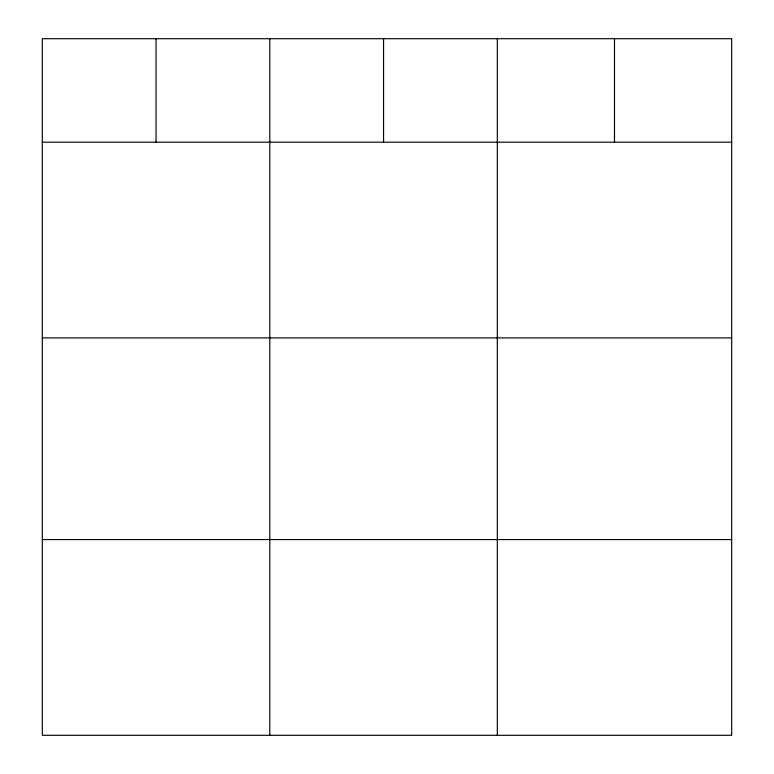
<?xml version="1.0" encoding="UTF-8"?>
<svg xmlns="http://www.w3.org/2000/svg" width="774" height="774" viewBox="0 0 774 774"><rect width="100%" height="100%" fill="white"/><g stroke="black" fill="none" stroke-linecap="round" stroke-linejoin="round"><path stroke-width="1.16" d="M731.691 142.174L731.691 735.3L42.309 735.3L42.309 38.7L731.691 38.7L731.691 142.174L42.309 142.174M42.309 337.909L731.691 337.909M42.309 539.565L731.691 539.565M614.498 38.7L614.498 142.174M497.305 38.7L497.305 735.3M383.556 38.7L383.556 142.174M269.807 38.7L269.807 735.3M156.058 38.7L156.058 142.174"/></g></svg>
